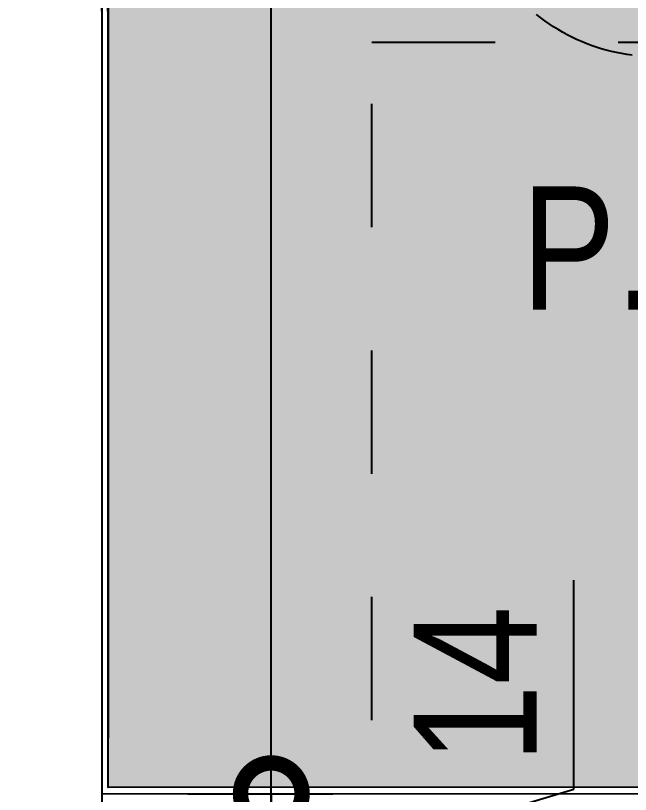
# Model space of a CAD drawing. Header units: metres. Extents: x -23 to 570, y -54 to 184.
# Drawn here: x 17.971 to 18.47, y -48.96 to -48.328 of the extents above; entities that cross this region are included whole.
import ezdxf
from ezdxf.enums import TextEntityAlignment as Align
from ezdxf.xclip import XClip

# ---------------------------------------------------------------- set-up
doc = ezdxf.new("R2010")
doc.units = ezdxf.units.M
doc.header["$XCLIPFRAME"] = 0
doc.header["$PDMODE"] = 35
doc.linetypes.add('DASHEDX2', pattern=[1.5, 1, -0.5])
for name, color, linetype in [('1', 232, 'DASHEDX2'), ('ARQ-DIM', 2, 'Continuous'), ('ARQ-TXT', 2, 'Continuous'), ('PUC$0$ARQ-ALV ACAB', 4, 'Continuous'), ('PUC$0$ARQ-ALV OSSO', 5, 'Continuous'), ('PUC$0$ARQ-HID', 7, 'Continuous')]:
    doc.layers.add(name, color=color, linetype=linetype)
doc.layers.add('PUC$0$ARQ-FORRO', color=9, linetype='Continuous', lineweight=5)
doc.styles.add('Adesa', font='ARIALN.TTF')
doc.dimstyles.new('ADESA 1-0050', dxfattribs={"dimtxt": 0.1, "dimasz": 0.1, "dimexe": 0.05, "dimexo": 0.05, "dimgap": 0.03, "dimtad": 1, "dimdec": 1, "dimlfac": 100, "dimzin": 12, "dimtxsty": 'Adesa', "dimblk": 'DOTSMALL', "dimcen": 1, "dimdle": 0.05, "dimclrd": 1, "dimclre": 1, "dimclrt": 256, "dimazin": 3, "dimtm": 1e-09, "dimtfac": 1, "dimtdec": 1, "dimtmove": 1, "dimatfit": 0, "dimldrblk": 'DOTSMALL', "dimfxl": 0.8, "dimtvp": 2, "dimtolj": 1, "dimtzin": 0, "dimarcsym": 0})

# ---------------------------------------------------------------- blocks, each defined once
blk = doc.blocks.new('_DotSmall')
at = {"color": 0, "linetype": 'ByBlock', "const_width": 0.5}
blk.add_lwpolyline([(-0.0625, 0, 1), (0.0625, 0, 1)], format="xyb", close=True, dxfattribs=at)
blk = doc.blocks.new('*D633')
at = {"layer": 'ARQ-DIM', "color": 1, "lineweight": -2, "transparency": 16777216}
for p, q in [((17.90096, -48.22131), (17.90096, -48.32265)), ((18.04096, -48.22131), (18.04096, -48.32265)), ((17.90096, -48.27265), (17.80096, -48.27265)), ((17.97096, -48.27265), (17.84036, -48.43806)), ((17.90096, -48.27265), (18.04096, -48.27265)), ((17.90096, -48.27265), (18.04096, -48.27265)), ((18.04096, -48.27265), (18.14096, -48.27265)), ((17.84036, -48.43806), (17.67088, -48.43806))]:
    blk.add_line(p, q, dxfattribs=at)
at = {"layer": 'Defpoints', "color": 0, "transparency": 16777216}
for p in [(17.90096, -48.17131), (18.04096, -48.17131, 0), (18.04096, -48.27265)]:
    blk.add_point(p, dxfattribs=at)
at = {"layer": 'ARQ-DIM', "color": 1, "lineweight": -2, "transparency": 16777216, "xscale": 0.1, "yscale": 0.1, "zscale": 0.1}
blk.add_blockref('_DotSmall', (17.90096, -48.27265), dxfattribs=at)
at = {"layer": 'ARQ-DIM', "color": 1, "lineweight": -2, "transparency": 16777216, "xscale": 0.1, "yscale": 0.1, "zscale": 0.1, "rotation": 180}
blk.add_blockref('_DotSmall', (18.04096, -48.27265), dxfattribs=at)
at = {"layer": 'ARQ-DIM', "transparency": 16777216, "insert": (17.75562, -48.35786), "char_height": 0.1, "attachment_point": 5, "style": 'Adesa'}
blk.add_mtext('\\A1;14', dxfattribs=at)
blk = doc.blocks.new('*D643')
at = {"layer": 'ARQ-DIM', "color": 1, "lineweight": -2, "transparency": 16777216}
for p, q in [((18.17855, -49.00967), (18.17855, -47.63995)), ((18.11078, -47.68995), (18.22855, -47.68995)), ((18.11078, -48.95967), (18.22855, -48.95967))]:
    blk.add_line(p, q, dxfattribs=at)
at = {"layer": 'Defpoints', "color": 0, "transparency": 16777216}
for p in [(18.06078, -47.68995, 0), (18.17855, -47.68995), (18.06078, -48.95967, 0)]:
    blk.add_point(p, dxfattribs=at)
at = {"layer": 'ARQ-DIM', "color": 1, "lineweight": -2, "transparency": 16777216, "xscale": 0.1, "yscale": 0.1, "zscale": 0.1}
for p, rotation in [((18.17855, -47.68995), 90), ((18.17855, -48.95967), 270)]:
    blk.add_blockref('_DotSmall', p, dxfattribs=dict(at, rotation=rotation))
at = {"layer": 'ARQ-DIM', "transparency": 16777216, "insert": (18.09835, -48.10995), "char_height": 0.1, "attachment_point": 5, "rotation": 90, "style": 'Adesa'}
blk.add_mtext('\\A1;127', dxfattribs=at)
blk = doc.blocks.new('*D644')
at = {"layer": 'ARQ-DIM', "color": 1, "lineweight": -2, "transparency": 16777216}
for p, q in [((18.42416, -48.95582), (18.42416, -48.78634)), ((18.17855, -48.95967), (18.17855, -48.85967)), ((18.11078, -48.95967), (18.22855, -48.95967)), ((18.17855, -49.0295), (18.42416, -48.95582)), ((18.17855, -48.95967), (18.17855, -49.09933)), ((18.17855, -48.95967), (18.17855, -49.09933)), ((18.11078, -49.09933), (18.22855, -49.09933)), ((18.17855, -49.09933), (18.17855, -49.19933))]:
    blk.add_line(p, q, dxfattribs=at)
at = {"layer": 'Defpoints', "color": 0, "transparency": 16777216}
for p in [(18.06078, -48.95967, 0), (18.06078, -49.09933, 0), (18.17855, -49.09933)]:
    blk.add_point(p, dxfattribs=at)
at = {"layer": 'ARQ-DIM', "color": 1, "lineweight": -2, "transparency": 16777216, "xscale": 0.1, "yscale": 0.1, "zscale": 0.1}
for p, rotation in [((18.17855, -48.95967), 270), ((18.17855, -49.09933), 90)]:
    blk.add_blockref('_DotSmall', p, dxfattribs=dict(at, rotation=rotation))
at = {"layer": 'ARQ-DIM', "transparency": 16777216, "insert": (18.34396, -48.87108), "char_height": 0.1, "attachment_point": 5, "rotation": 90, "style": 'Adesa'}
blk.add_mtext('\\A1;14', dxfattribs=at)
blk = doc.blocks.new('PUC$0$ARQ-HID-BACIA CX')
blk.add_lwpolyline([(-0.66166, -0.01701), (-0.66111, -0.02123), (-0.66043, -0.02544), (-0.65964, -0.02963), (-0.65872, -0.0338), (-0.65769, -0.03793), (-0.65653, -0.04204), (-0.65526, -0.04611), (-0.65388, -0.05014), (-0.65238, -0.05413), (-0.65076, -0.05808), (-0.64903, -0.06198), (-0.64719, -0.06583), (-0.64524, -0.06963), (-0.64319, -0.07337), (-0.64103, -0.07705), (-0.63876, -0.08067), (-0.63639, -0.08422), (-0.63393, -0.08771), (-0.63136, -0.09112), (-0.6287, -0.09446)])
blk = doc.blocks.new('PUC$0$pl apto tipo 2 puc')
at = {"layer": 'PUC$0$ARQ-FORRO'}
h = blk.add_hatch(color=256, dxfattribs=at)
h.dxf.hatch_style = 1
h.paths.add_polyline_path([(-19.95382, -1.04441), (-18.05466, -1.04441), (-18.05454, -2.30387), (-19.9537, -2.30387)])
at = {"layer": 'PUC$0$ARQ-ALV ACAB'}
blk.add_lwpolyline([(-17.89498, -1.0538), (-17.02401, -1.05414), (-17.02401, -0.89447), (-17.36412, -0.89447), (-17.36412, -0.8445), (-17.51412, -0.84448), (-17.51412, -0.89448), (-19.23392, -0.89447), (-19.23392, -1.04447), (-18.05498, -1.04414), (-18.0547, -2.30387), (-19.95354, -2.30387), (-19.95382, -1.04447), (-19.90392, -1.04447), (-19.90392, -0.89447), (-20.31382, -0.89447)], dxfattribs=at)
at = {"layer": 'PUC$0$ARQ-ALV OSSO'}
blk.add_lwpolyline([(-20.30886, -2.44884), (-22.46447, -2.44884), (-22.46442, -2.05004), (-22.72442, -2.05004), (-22.72442, -1.91004), (-22.46442, -1.91003), (-22.31442, -1.91003), (-22.31447, -2.30887), (-20.30886, -2.30887), (-20.30882, -0.89947), (-19.90892, -0.89947), (-19.90892, -1.03947), (-19.95882, -1.03947), (-19.95854, -2.30887), (-18.0497, -2.30887), (-18.04998, -1.03914), (-19.22892, -1.03947), (-19.22892, -0.89947), (-17.50912, -0.89948), (-17.50912, -0.84948), (-17.36912, -0.8495), (-17.36912, -0.89947), (-17.02907, -0.89947), (-17.02901, -1.03914)], dxfattribs=at)
at = {"layer": 'PUC$0$ARQ-FORRO'}
blk.add_lwpolyline([(-19.95382, -1.04441), (-18.05466, -1.04441), (-18.05454, -2.30387), (-19.9537, -2.30387)], close=True, dxfattribs=at)
at = {"layer": 'PUC$0$ARQ-HID', "lineweight": -2, "extrusion": (0, 0, -1), "zscale": -1, "rotation": 269.9999377319893}
blk.add_blockref('PUC$0$ARQ-HID-BACIA CX', (18.49714, -2.3001, 0), dxfattribs=at)
blk = doc.blocks.new('PUC')
at = {"layer": 'PUC$0$ARQ-ALV ACAB', "elevation": 0}
blk.add_lwpolyline([(18.04615, -47.69498), (18.04615, -48.91448)], dxfattribs=at)
at = {"layer": 'PUC$0$ARQ-ALV OSSO'}
blk.add_lwpolyline([(18.04115, -47.68998), (18.04115, -49.46998)], dxfattribs=at)
at = {"layer": 'PUC$0$ARQ-ALV OSSO', "rotation": 180}
blk.add_blockref('PUC$0$pl apto tipo 2 puc', (-0.00883, -49.99879, 0), dxfattribs=at)
blk = doc.blocks.new('est-lo-07-6sb-r00')
at = {"layer": '1'}
for p, q in [((1826.014771, -229.999844), (1826.014771, 165.003526)), ((1826.014771, 165.003526), (1995.003309, 165.003526))]:
    blk.add_line(p, q, dxfattribs=at)

msp = doc.modelspace()

# ---------------------------------------------------------------- block references
msp.add_blockref('PUC', (0, 0))
at = {"linetype": 'Continuous'}
ref = msp.add_blockref('est-lo-07-6sb-r00', (0, -50), dxfattribs=dict(at, xscale=0.01, yscale=0.01, zscale=0.01))
XClip(ref).set_block_clipping_path([(-2376.9387453747, -332.406408919), (3843.2300762764, 424.4148867243)])

# ---------------------------------------------------------------- texts
at = {"layer": 'ARQ-TXT', "style": 'Adesa'}
msp.add_text('P.D.=240cm', height=0.1, dxfattribs=at).set_placement((18.69825, -48.51694, 0), align=Align.MIDDLE)

# ---------------------------------------------------------------- dimensions: what is measured, and where the dimension line sits
at = {"layer": 'ARQ-DIM'}
for base, p1, p2, angle, picture, middle in [((18.17855, -47.68995), (18.06078, -48.95967, 0), (18.06078, -47.68995, 0), 270, '*D643', (18.17855, -48.10995)), ((18.04096, -48.27265), (17.90096, -48.17131), (18.04096, -48.17131, 0), 180, '*D633', (17.81036, -48.43806))]:
    dim = msp.add_linear_dim(base=base, p1=p1, p2=p2, angle=angle, dimstyle='ADESA 1-0050', dxfattribs=at)
    dim.commit()
    dim.dimension.update_dxf_attribs({"geometry": picture, "text_midpoint": middle, "dimtype": 160})
dim = msp.add_linear_dim(base=(18.17855, -49.09933), p1=(18.06078, -48.95967, 0), p2=(18.06078, -49.09933, 0), angle=270, dimstyle='ADESA 1-0050', dxfattribs=at)
dim.commit()
dim.dimension.update_dxf_attribs({"geometry": '*D644', "text_midpoint": (18.34396, -48.92582)})

doc.saveas('drawing.dxf')
